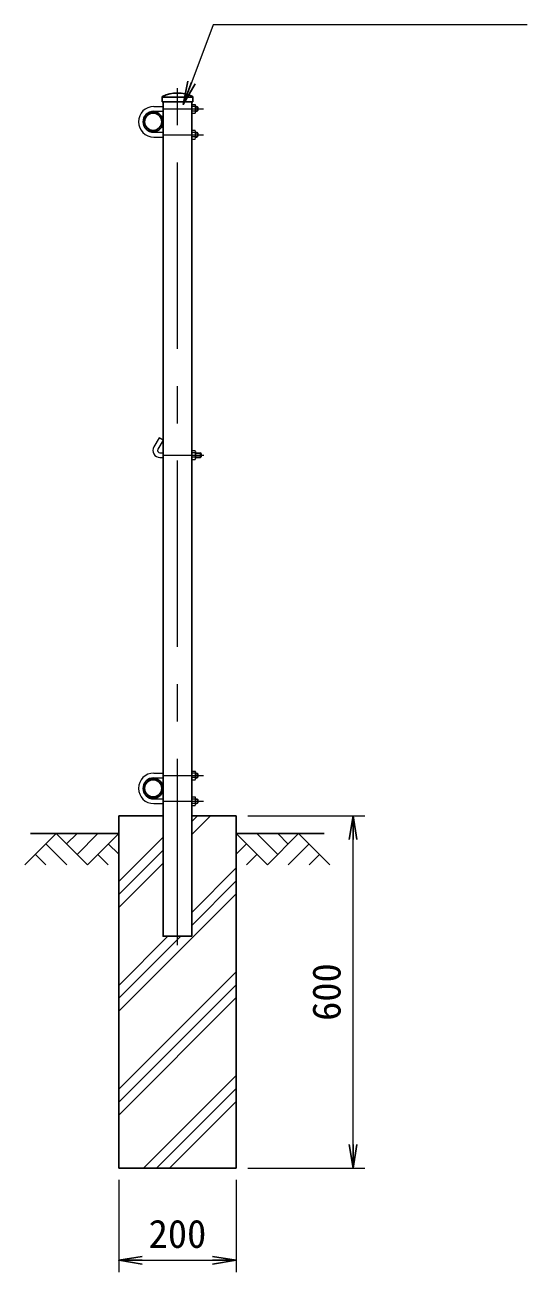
# Model space of a CAD drawing. Units: millimetres, scale not verified. Extents: x -4200 to 4200, y -2970 to 2970.
# Drawn here: x -303 to 552, y -1317 to 808 of the extents above; entities that cross this region are included whole.
import ezdxf
from ezdxf.enums import TextEntityAlignment as Align

# ---------------------------------------------------------------- set-up
doc = ezdxf.new("R2010")
doc.units = ezdxf.units.MM
doc.header["$LTSCALE"] = 10
doc.linetypes.add('USER1', pattern=[50.8, 31.75, -6.35, 6.35, -6.35])
for name, color, linetype, lineweight in [('0-0_D-STR1', 1, 'Continuous', 25), ('0-1_D-DCR-HCH', 7, 'Continuous', 13), ('0-2_D-STR3', 3, 'Continuous', 13), ('0-3_D-BMK', 2, 'USER1', 13), ('0-5_D-STR-DIM', 7, 'Continuous', 13), ('0-8_D-STR4', 7, 'Continuous', 25), ('0-9_D-BGD', 7, 'Continuous', 25), ('0-A_D-STR-TXT', 7, 'Continuous', 13)]:
    doc.layers.add(name, color=color, linetype=linetype, lineweight=lineweight)
doc.layers.add('0-6_0', color=7, linetype='Continuous')
doc.styles.add('ＭＳ ゴシック', font='')
doc.styles.get('ＭＳ ゴシック').set_extended_font_data('MS Gothic')

# ---------------------------------------------------------------- blocks, each defined once
blk = doc.blocks.new('_Open')
at = {"layer": '0-6_0'}
blk.add_line((-10, 1.667), (0, 0), dxfattribs=at)
blk.add_lwpolyline([(-10, -1.667), (0, 0), (-10, 0)], dxfattribs=at)

msp = doc.modelspace()

# ---------------------------------------------------------------- linework, layer by layer
at = {"layer": '0-0_D-STR1'}
for p, q in [((-69.25, 685.56), (-69.25, 677.23)), ((-17.05, 685.23), (-69.25, 685.23)), ((-17.05, 685.56), (-17.05, 677.23)), ((-17.05, 677.23), (-69.25, 677.23)), ((-18.85, -744.77), (-18.85, 677.23))]:
    msp.add_line(p, q, dxfattribs=at)
msp.add_lwpolyline([(-67.45, 677.23), (-67.45, -744.77), (-18.85, -744.77)], dxfattribs=at)
for centre, radius in [((-84.45, 643.23), 17), ((-84.45, 643.23), 14.7), ((-84.45, -492.77), 17), ((-84.45, -492.77), 14.7)]:
    msp.add_circle(centre, radius, dxfattribs=at)
for centre, radius, start, end in [((-68.25, 685.56), 1, 122.29827, 180), ((-43.15, 632.89), 59.34, 64.40505, 115.59495), ((-18.05, 685.56), 1, 0, 57.70173)]:
    msp.add_arc(centre, radius, start, end, dxfattribs=at)
at = {"layer": '0-1_D-DCR-HCH'}
for p, q in [((-18.85, -571.59), (12.96, -539.77)), ((-18.85, -549.49), (-9.14, -539.77)), ((-249.58, -569.77), (-302.79, -622.99)), ((-249.58, -569.77), (-196.36, -622.99)), ((-231.84, -587.51), (-214.1, -569.77)), ((-214.1, -605.25), (-178.63, -569.77)), ((-196.36, -622.99), (-143.15, -569.77)), ((110.06, -622.99), (56.85, -569.77)), ((127.8, -605.25), (92.32, -569.77)), ((163.27, -569.77), (110.06, -622.99)), ((145.63, -587.6), (127.8, -569.77)), ((163.27, -569.77), (216.48, -622.99)), ((-267.31, -587.51), (-231.68, -622.99)), ((-160.89, -587.51), (-143.15, -605.17)), ((-143.15, -651.69), (-67.45, -575.99)), ((74.59, -587.51), (56.85, -605.17)), ((181.01, -587.51), (145.37, -622.99)), ((-285.05, -605.25), (-267.23, -622.99)), ((-178.63, -605.25), (-160.81, -622.99)), ((-143.15, -673.79), (-67.45, -598.09)), ((92.32, -605.25), (74.5, -622.99)), ((198.75, -605.25), (180.93, -622.99)), ((-143.15, -695.89), (-67.45, -620.19)), ((-18.85, -704.17), (56.85, -628.47)), ((-18.85, -726.27), (56.85, -650.57)), ((-143.15, -872.66), (56.85, -672.66)), ((-143.15, -850.57), (-37.36, -744.77)), ((-143.15, -828.47), (-59.46, -744.77)), ((-143.15, -1005.25), (56.85, -805.25)), ((-143.15, -1027.34), (56.85, -827.34)), ((-143.15, -1049.44), (56.85, -849.44)), ((-100.9, -1139.77), (56.85, -982.02)), ((-78.81, -1139.77), (56.85, -1004.12)), ((-56.71, -1139.77), (56.85, -1026.22))]:
    msp.add_line(p, q, dxfattribs=at)
at = {"layer": '0-2_D-STR3'}
for p, q in [((-83.45, 669.23), (-67.45, 669.23)), ((-83.45, 661.23), (-67.45, 661.23)), ((-18.85, 672.73), (-13.05, 672.73)), ((-18.85, 672.73), (-18.85, 657.73)), ((-13.05, 668.98), (-18.85, 668.98)), ((-13.05, 661.48), (-18.85, 661.48)), ((-12.35, 671.15), (-12.35, 659.58)), ((-12.35, 669.23), (-9.65, 669.23)), ((-12.35, 668.53), (-8.95, 668.53)), ((-12.35, 661.93), (-8.95, 661.93)), ((-12.35, 661.23), (-9.65, 661.23)), ((-9.65, 661.23), (-8.45, 662.43)), ((-8.45, 668.03), (-8.45, 662.43)), ((-18.85, 657.73), (-13.05, 657.73)), ((-83.45, 625.23), (-67.45, 625.23)), ((-83.45, 617.23), (-67.45, 617.23)), ((-13.05, 624.98), (-18.85, 624.98)), ((-13.05, 617.48), (-18.85, 617.48)), ((-12.35, 615.31), (-12.35, 626.87)), ((-12.35, 625.23), (-10.02, 625.23)), ((-12.35, 624.53), (-9.32, 624.53)), ((-12.35, 617.93), (-9.32, 617.93)), ((-12.35, 617.23), (-10.02, 617.23)), ((-8.45, 624.03), (-9.65, 625.23)), ((-9.65, 625.23), (-9.65, 617.23)), ((-9.65, 617.23), (-8.45, 618.43)), ((-8.45, 624.03), (-8.45, 618.43)), ((-18.85, 613.73), (-13.05, 613.73)), ((-74.38, 104.82), (-83.38, 89.23)), ((-67.45, 100.82), (-76.45, 85.23)), ((-67.45, 100.82), (-74.38, 104.82)), ((-72.99, 79.23), (-67.45, 79.23)), ((-72.99, 71.23), (-67.45, 71.23)), ((-18.85, 82.73), (-18.85, 67.73)), ((-18.85, 82.73), (-13.05, 82.73)), ((-13.05, 78.98), (-18.85, 78.98)), ((-13.05, 71.48), (-18.85, 71.48)), ((-18.85, 67.73), (-13.05, 67.73)), ((-12.35, 81.15), (-12.35, 69.58)), ((-12.35, 79.23), (-4.19, 79.23)), ((-12.35, 78.53), (-3.49, 78.53)), ((-12.35, 71.93), (-3.49, 71.93)), ((-12.35, 71.23), (-4.19, 71.23)), ((-4.19, 79.23), (-4.19, 71.23)), ((-2.99, 78.03), (-4.19, 79.23)), ((-4.19, 71.23), (-2.99, 72.43)), ((-2.99, 78.03), (-2.99, 72.43)), ((-83.45, -466.77), (-67.45, -466.77)), ((-18.85, -463.27), (-18.85, -478.27)), ((-18.85, -463.27), (-13.05, -463.27)), ((-13.05, -467.02), (-18.85, -467.02)), ((-12.35, -464.85), (-12.35, -476.42)), ((-12.35, -466.77), (-9.65, -466.77)), ((-12.35, -467.47), (-8.95, -467.47)), ((-83.45, -474.77), (-67.45, -474.77)), ((-13.05, -474.52), (-18.85, -474.52)), ((-18.85, -478.27), (-13.05, -478.27)), ((-12.35, -474.07), (-8.95, -474.07)), ((-12.35, -474.77), (-9.65, -474.77)), ((-9.65, -474.77), (-8.45, -473.57)), ((-8.45, -467.97), (-8.45, -473.57)), ((-12.35, -520.69), (-12.35, -509.13)), ((-83.45, -510.77), (-67.45, -510.77)), ((-83.45, -518.77), (-67.45, -518.77)), ((-13.05, -511.02), (-18.85, -511.02)), ((-13.05, -518.52), (-18.85, -518.52)), ((-18.85, -522.27), (-13.05, -522.27)), ((-12.35, -510.77), (-10.02, -510.77)), ((-12.35, -511.47), (-9.32, -511.47)), ((-12.35, -518.07), (-9.32, -518.07)), ((-12.35, -518.77), (-10.02, -518.77)), ((-8.45, -511.97), (-9.65, -510.77)), ((-9.65, -510.77), (-9.65, -518.77)), ((-9.65, -518.77), (-8.45, -517.57)), ((-8.45, -511.97), (-8.45, -517.57))]:
    msp.add_line(p, q, dxfattribs=at)
for points in [[(-8.45, 668.03), (-9.65, 669.23), (-9.65, 661.23)], [(-18.85, 613.73), (-18.85, 628.73), (-13.05, 628.73)], [(-8.45, -467.97), (-9.65, -466.77), (-9.65, -474.77)], [(-18.85, -522.27), (-18.85, -507.27), (-13.05, -507.27)]]:
    msp.add_lwpolyline(points, dxfattribs=at)
for centre, radius, start, end in [((-83.45, 643.23), 26, 90, 270), ((-83.45, 643.23), 18, 90, 270), ((-22.75, 665.23), 10.39, 338.85295, 21.14705), ((-15.15, 670.85), 2.81, 318.21899, 41.78101), ((-15.21, 659.6), 2.86, 319.0514, 40.9486), ((-22.75, 621.23), 10.39, 338.85295, 21.14705), ((-15.21, 626.85), 2.86, 319.0514, 40.9486), ((-15.15, 615.6), 2.81, 318.21899, 41.78101), ((-72.99, 83.23), 12, 150, 270), ((-72.99, 83.23), 4, 150, 270), ((-22.75, 75.23), 10.39, 338.85295, 21.14705), ((-15.15, 80.85), 2.81, 318.21899, 41.78101), ((-15.21, 69.6), 2.86, 319.0514, 40.9486), ((-83.45, -492.77), 26, 90, 270), ((-22.75, -470.77), 10.39, 338.85295, 21.14705), ((-15.15, -465.15), 2.81, 318.21899, 41.78101), ((-83.45, -492.77), 18, 90, 270), ((-15.21, -476.4), 2.86, 319.0514, 40.9486), ((-15.21, -509.15), 2.86, 319.0514, 40.9486), ((-22.75, -514.77), 10.39, 338.85295, 21.14705), ((-15.15, -520.4), 2.81, 318.21899, 41.78101)]:
    msp.add_arc(centre, radius, start, end, dxfattribs=at)
at = {"layer": '0-3_D-BMK'}
for p, q in [((-43.15, -759.77), (-43.15, 700.23)), ((-67.45, 665.23), (1.14, 665.23)), ((-67.45, 621.23), (1.14, 621.23)), ((-67.45, 75.23), (1.9, 75.23)), ((-67.45, -470.77), (1.14, -470.77)), ((-67.45, -514.77), (1.14, -514.77))]:
    msp.add_line(p, q, dxfattribs=at)
at = {"layer": '0-5_D-STR-DIM'}
for p, q in [((76.85, -539.77), (275.86, -539.77)), ((255.86, -1099.77), (255.86, -579.77)), ((76.85, -1139.77), (275.86, -1139.77)), ((-143.15, -1159.77), (-143.15, -1317.09)), ((56.85, -1159.77), (56.85, -1317.09)), ((-103.15, -1297.09), (16.85, -1297.09))]:
    msp.add_line(p, q, dxfattribs=at)
at = {"layer": '0-8_D-STR4'}
for p, q in [((-143.15, -539.77), (-143.15, -1139.77)), ((-67.45, -539.77), (-143.15, -539.77)), ((56.85, -539.77), (-18.85, -539.77)), ((56.85, -1139.77), (56.85, -539.77)), ((-143.15, -1139.77), (56.85, -1139.77))]:
    msp.add_line(p, q, dxfattribs=at)
at = {"layer": '0-9_D-BGD'}
for p, q in [((-293.15, -569.77), (-143.15, -569.77)), ((206.85, -569.77), (56.85, -569.77))]:
    msp.add_line(p, q, dxfattribs=at)
at = {"layer": '0-A_D-STR-TXT'}
msp.add_lwpolyline([(552.24, 808.23), (17.56, 808.23), (-32.47, 674.67)], dxfattribs=at)

# ---------------------------------------------------------------- block references
at = {"layer": '0-5_D-STR-DIM', "xscale": 4, "yscale": 4}
for p, rotation in [((255.86, -539.77), 90), ((255.86, -1139.77), 270), ((-143.15, -1297.09), 180)]:
    msp.add_blockref('_Open', p, dxfattribs=dict(at, rotation=rotation))
msp.add_blockref('_Open', (56.85, -1297.09), dxfattribs=at)
at = {"layer": '0-A_D-STR-TXT', "xscale": 4, "yscale": 4, "rotation": 249.46512}
msp.add_blockref('_Open', (-33.17, 672.8), dxfattribs=at)

# ---------------------------------------------------------------- texts
at = {"layer": '0-5_D-STR-DIM', "style": 'ＭＳ ゴシック'}
msp.add_text('600', height=48.09, rotation=90, dxfattribs=at).set_placement((249.11, -889.02), align=Align.BOTTOM_LEFT)
msp.add_text('200', height=48.09, dxfattribs=at).set_placement((-92.15, -1290.34), align=Align.BOTTOM_LEFT)

doc.saveas('drawing.dxf')
